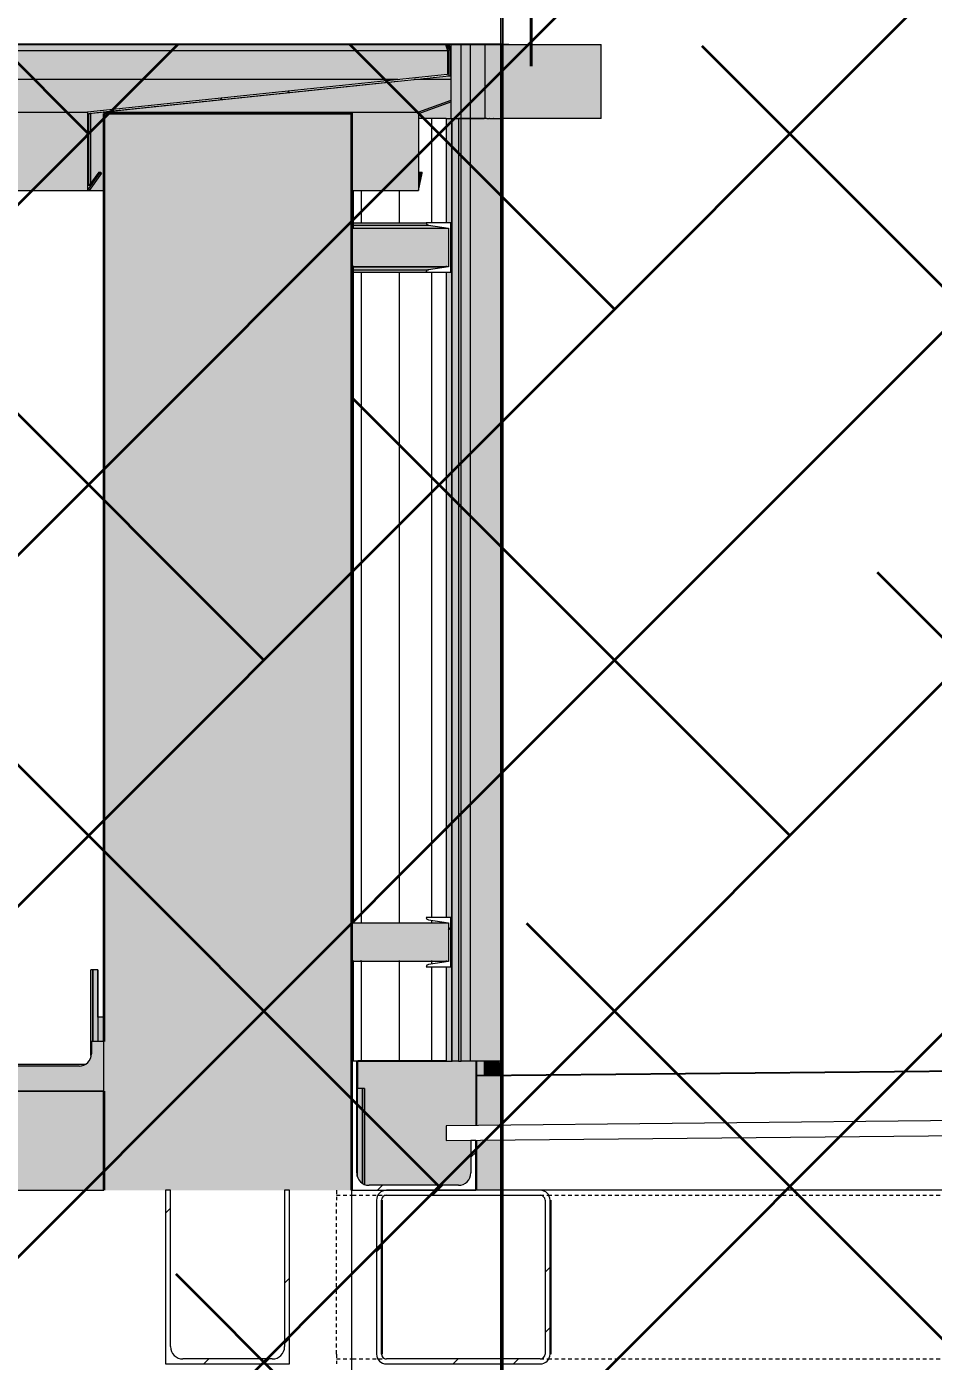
# Model space of a CAD drawing. Header units: millimetres. Extents: x 50357 to 985146, y 723188 to 1803594.
# Drawn here: x 866789 to 868617, y 748474 to 751164 of the extents above; entities that cross this region are included whole.
import ezdxf

# ---------------------------------------------------------------- set-up
doc = ezdxf.new("R2010")
doc.units = ezdxf.units.MM
doc.header["$LTSCALE"] = 3
doc.header["$MEASUREMENT"] = 0
doc.linetypes.add('Member Hidden', pattern=[4.5, 2.5, -2])
doc.layers.get('Defpoints').update_dxf_attribs({"color": 32})
doc.layers.add('-Dim', color=7, linetype='Continuous', lineweight=40)
doc.layers.add('Hatch (HOR not under LTC submission)', color=252, linetype='Continuous', lineweight=35)
doc.layers.add('00-TITLEBOX', color=7, linetype='Continuous')
for name, color, linetype, lineweight, true_color in [('A-FLOR', 7, 'Continuous', 5, 0x6e6e6e), ('A-GENM', 7, 'Continuous', 13, 0x6e6e6e), ('A-WALL', 7, 'Continuous', 13, 0x6e6e6e), ('I-WALL', 7, 'Continuous', 25, 0x6e6e6e), ('S-BEAM', 7, 'Continuous', 13, 0x6e6e6e), ('S-BEAM-HDLN', 7, 'Member Hidden', 13, 0x6e6e6e)]:
    doc.layers.add(name, color=color, linetype=linetype, lineweight=lineweight, true_color=true_color)
doc.styles.get("Standard").update_dxf_attribs({"font": 'arial.ttf'})
doc.dimstyles.get("Standard").update_dxf_attribs({"dimtxt": 0.5, "dimasz": 0.5, "dimexe": 0.18, "dimexo": 0.0625, "dimgap": 0.09, "dimtad": 0, "dimtih": 1, "dimtoh": 1, "dimdec": 3, "dimzin": 0, "dimdsep": 46, "dimtxsty": 'Standard', "dimcen": 0.09, "dimclrd": 256, "dimclre": 256, "dimclrt": 256, "dimadec": 0, "dimazin": 0, "dimtfac": 1, "dimtdec": 3, "dimtofl": 0, "dimtmove": 0, "dimatfit": 3, "dimfxl": 1, "dimtolj": 1, "dimtzin": 0, "dimlwd": -1, "dimlwe": -1, "dimarcsym": 0})
pattern_1 = [(45, (-609724, 13871), (-251.4472, 251.4472), []), (45, (-609724, 14252), (-251.4472, 251.4472), [])]

# ---------------------------------------------------------------- blocks, each defined once
blk = doc.blocks.new('*D340')
at = {"layer": '-Dim', "transparency": 16777216}
for p, q in [((867806.2, 751084.1), (867806.2, 753132.6)), ((873806.1, 751084.1), (873806.2, 753132.6)), ((868306.2, 752632.6), (869559.1, 752632.6)), ((873306.2, 752632.6), (872053.3, 752632.6))]:
    blk.add_line(p, q, dxfattribs=at)
for points in [[(868306.2, 752715.9), (868306.2, 752549.3), (867806.2, 752632.6)], [(873306.2, 752715.9), (873306.2, 752549.2), (873806.2, 752632.6)]]:
    blk.add_solid(points, dxfattribs=at)
at = {"layer": 'Defpoints', "color": 0, "transparency": 16777216}
for p in [(873806.2, 752632.6), (867806.2, 751084.1), (873806.1, 751084)]:
    blk.add_point(p, dxfattribs=at)
at = {"layer": '-Dim', "transparency": 16777216, "insert": (870806.2, 752632.6), "char_height": 500, "attachment_point": 5}
blk.add_mtext('\\A1;6000', dxfattribs=at)
blk = doc.blocks.new('Square Hollow Sections - SHS 350x350x10-4736287-SEC D_1')
at = {"layer": 'S-BEAM'}
h = blk.add_hatch(dxfattribs=at)
h.set_pattern_fill('FP_1', color=256, style=0, pattern_type=2)
h.set_pattern_definition(pattern_1)
h.paths.add_polyline_path([(-681373.6, 24280), (-681308.1, 24280), (-681293.9, 24285.9), (-681288.1, 24300), (-681288.1, 24610), (-681293.9, 24624.1), (-681308.1, 24630), (-681618.1, 24630), (-681632.2, 24624.1), (-681638.1, 24610), (-681638.1, 24300), (-681632.2, 24285.9), (-681618.1, 24280), (-681386.6, 24280)], flags=0)
h.paths.add_polyline_path([(-681386.6, 24290), (-681618.1, 24290), (-681625.1, 24292.9), (-681628.1, 24300), (-681628.1, 24610), (-681625.1, 24617.1), (-681618.1, 24620), (-681308.1, 24620), (-681301, 24617.1), (-681298.1, 24610), (-681298.1, 24300), (-681301, 24292.9), (-681308.1, 24290), (-681373.6, 24290)], flags=0)
for points in [[(-681626.6, 24300), (-681626.6, 24610), (-681628.1, 24610), (-681628.1, 24300)], [(-681288.1, 24300), (-681286.6, 24300), (-681286.6, 24610), (-681288.1, 24610), (-681288.1, 24385.8)]]:
    blk.add_hatch(color=256, dxfattribs=at).paths.add_polyline_path(points, flags=0)
for p, q in [((-681308.1, 24630), (-681618.1, 24630)), ((-681618.1, 24620), (-681308.1, 24620)), ((-681306.6, 24630), (-681308.1, 24630)), ((-681638.1, 24610), (-681638.1, 24300)), ((-681628.1, 24300), (-681628.1, 24610)), ((-681626.6, 24610), (-681626.6, 24300)), ((-681298.1, 24610), (-681298.1, 24300)), ((-681288.1, 24300), (-681288.1, 24610)), ((-681286.6, 24610), (-681286.6, 24300)), ((-681308.1, 24290), (-681618.1, 24290)), ((-681618.1, 24280), (-681308.1, 24280)), ((-681308.1, 24280), (-681306.6, 24280))]:
    blk.add_line(p, q, dxfattribs=at)
for centre, radius, start, end in [((-681618.1, 24610), 20, 90, 180), ((-681618.1, 24610), 10, 90, 180), ((-681308.1, 24610), 20, 0, 90), ((-681308.1, 24610), 10, 0, 90), ((-681618.1, 24300), 20, 180, 270), ((-681618.1, 24300), 10, 180, 270), ((-681308.1, 24300), 20, 270, 360), ((-681308.1, 24300), 10, 270, 360)]:
    blk.add_arc(centre, radius, start, end, dxfattribs=at)
blk = doc.blocks.new('Generic Models 4 - Generic Models 4-3928804-SEC D_1')
at = {"layer": 'A-GENM'}
for points in [[(-682438.2, 24830), (-682187.9, 24830), (-682187.9, 24930), (-682212.9, 24930), (-682212.9, 24905), (-682216.3, 24892.5), (-682225.4, 24883.4), (-682237.9, 24880), (-682388.2, 24880), (-682400.7, 24883.3), (-682409.8, 24892.5), (-682413.2, 24905), (-682413.2, 24930), (-682438.2, 24930), (-682438.2, 24856)], [(-682413.2, 24905), (-682409.8, 24905), (-682409.8, 24930), (-682413.2, 24930)]]:
    blk.add_hatch(color=256, dxfattribs=at).paths.add_polyline_path(points, flags=0)
for p, q in [((-682413.2, 24930), (-682438.2, 24930)), ((-682438.2, 24930), (-682438.2, 24830)), ((-682413.2, 24930), (-682409.8, 24930)), ((-682212.9, 24930), (-682212.9, 24905)), ((-682187.9, 24930), (-682212.9, 24930)), ((-682187.9, 24830), (-682187.9, 24930)), ((-682237.9, 24880), (-682388.2, 24880)), ((-682438.2, 24830), (-682187.9, 24830))]:
    blk.add_line(p, q, dxfattribs=at)
for centre, start, end in [((-682388.2, 24905), 180, 270.0225), ((-682237.9, 24905), 270.0225, 360)]:
    blk.add_arc(centre, 25, start, end, dxfattribs=at)
blk = doc.blocks.new('Aluminum Louvers FSS - Aluminum Louvers FSS-4001149-SEC D_1')
at = {"layer": 'A-GENM'}
h = blk.add_hatch(color=256, dxfattribs=at)
h.paths.add_polyline_path([(-681490.8, 24890), (-681486.8, 24890), (-681487.9, 25080), (-681497.4, 25080), (-681497.4, 24890)], flags=0)
h.paths.add_polyline_path([(-681497.4, 25090.6), (-681492.9, 25091.3), (-681492.9, 25092.9), (-681497.4, 25092.9), (-681497.4, 25091.1)], flags=0)
h.paths.add_polyline_path([(-681497.4, 25168.1), (-681492.9, 25168.7), (-681497.4, 25168.7)], flags=0)
h.paths.add_polyline_path([(-681497.4, 25180), (-681486.8, 25180.1), (-681487.9, 26480), (-681497.4, 26480), (-681497.4, 25193.9)], flags=0)
h.paths.add_polyline_path([(-681497.4, 26490.6), (-681492.9, 26491.5), (-681493.5, 26492.9), (-681497.4, 26492.9), (-681497.4, 26491.3)], flags=0)
h.paths.add_polyline_path([(-681497.4, 26568.1), (-681492.9, 26568.7), (-681497.4, 26568.7)], flags=0)
h.paths.add_polyline_path([(-681497.4, 26580), (-681486.8, 26580), (-681486.8, 26790), (-681497.4, 26790), (-681497.4, 26589.7)], flags=0)
for points in [[(-681436.4, 24760.6), (-681436.4, 24760.6), (-681436.4, 24860.6), (-681420.3, 24860.8), (-681421.4, 24890), (-681436.4, 24890), (-681436.4, 24767.8)], [(-681420.3, 24860.8), (-681392.4, 24861), (-681393.2, 24890), (-681420.3, 24889.1), (-681420.3, 24870.7)], [(-681392.4, 24861), (-681389, 24861.1), (-681390.1, 24890), (-681392.4, 24889.1), (-681392.4, 24863.3)], [(-681388.3, 24861.1), (-681385.7, 24861.1), (-681386.8, 24890), (-681388.3, 24889.1), (-681388.3, 24863.3)], [(-681389, 24861.1), (-681388.3, 24861.1), (-681389, 24863.3)], [(-681385.7, 24861.1), (-681385.7, 24861.1), (-681385.7, 24870.7)], [(-681385.7, 24861.1), (-681385.6, 24861.1), (-681385.7, 24870.7)], [(-681385.6, 24861.1), (-681385.6, 24861.1), (-681385.6, 24870.7)], [(-681385.6, 24861.1), (-681385.5, 24861.1), (-681385.6, 24870.7)], [(-681385.5, 24861.1), (-681385.5, 24861.1), (-681385.5, 24870.7)], [(-681385.5, 24861.1), (-681385.4, 24861.1), (-681385.5, 24870.7)], [(-681385.4, 24861.1), (-681385.4, 24861.1), (-681385.4, 24870.7)], [(-681385.4, 24861.1), (-681385.3, 24861.1), (-681385.4, 24870.7)], [(-681385.3, 24861.1), (-681385.3, 24861.1), (-681385.3, 24870.7)], [(-681385.3, 24861.1), (-681385.2, 24861.1), (-681385.3, 24870.7)], [(-681385.2, 24861.1), (-681385.2, 24861.1), (-681385.2, 24870.7)], [(-681385.2, 24861.1), (-681385.1, 24861.1), (-681385.2, 24870.7)], [(-681385.1, 24861.1), (-681385.1, 24861.1), (-681385.1, 24870.7)], [(-681385.1, 24861.1), (-681385, 24861.1), (-681385.1, 24870.7)], [(-681385, 24861.1), (-681385, 24861.1), (-681385, 24870.7)], [(-681385, 24861.1), (-681385, 24861.1), (-681385, 24870.7)], [(-681385, 24861.1), (-681384.9, 24861.1), (-681385, 24870.7)], [(-681384.9, 24861.1), (-681384.9, 24861.1), (-681384.9, 24870.7)], [(-681384.9, 24861.1), (-681384.8, 24861.1), (-681384.9, 24870.7)], [(-681384.8, 24861.1), (-681384.8, 24861.1), (-681384.8, 24870.7)], [(-681384.8, 24861.1), (-681384.7, 24861.1), (-681384.8, 24870.7)]]:
    blk.add_hatch(color=256, dxfattribs=at).paths.add_polyline_path(points, flags=0)
for p, q in [((-681497.4, 26790), (-681488, 26790)), ((-681497.4, 26790), (-681497.4, 26580)), ((-681497.4, 26569.4), (-681497.4, 26568)), ((-681497.4, 26492.9), (-681497.4, 26490.6)), ((-681497.4, 26480), (-681497.4, 25180)), ((-681497.4, 25169.4), (-681497.4, 25168)), ((-681497.4, 25092.9), (-681497.4, 25091.1)), ((-681497.4, 25080), (-681497.4, 24890)), ((-681497.4, 24890), (-681486.8, 24890)), ((-681420.3, 24860.8), (-681420.3, 24889.1)), ((-681392.4, 24861), (-681392.4, 24890)), ((-681389, 24890), (-681389, 24861.1)), ((-681385.7, 24861.1), (-681385.7, 24890))]:
    blk.add_line(p, q, dxfattribs=at)
blk = doc.blocks.new('Aluminum Louvers_Roof - Aluminum Louvers_Roof-4025254-SEC D_1')
at = {"layer": 'A-GENM'}
for points in [[(-681485.9, 24890), (-681472.4, 24890), (-681472.4, 26790), (-681485.9, 26790), (-681485.9, 24892.7)], [(-681471.2, 24890), (-681467.4, 24890), (-681468, 26790), (-681472.4, 26790), (-681472.4, 24890)], [(-681467.4, 24890), (-681448.4, 24890), (-681448.5, 26790), (-681467.4, 26790), (-681467.4, 24892.7)], [(-681438.7, 24890), (-681420.9, 24890), (-681420.9, 26790), (-681448.4, 26790), (-681448.4, 24890)], [(-681420.9, 24890), (-681388.3, 24890), (-681388.4, 26790), (-681420.9, 26790), (-681420.9, 24892.7)], [(-681388.3, 24890), (-681386.2, 24890), (-681386.6, 26790), (-681388.3, 26790), (-681388.3, 24892.7)], [(-681486.8, 24890), (-681486, 24890), (-681486.8, 24892.7)]]:
    blk.add_hatch(color=256, dxfattribs=at).paths.add_polyline_path(points, flags=0)
for p, q in [((-681487, 26790), (-681487, 24890)), ((-681486.1, 26790), (-681486.1, 24890)), ((-681467.4, 26790), (-681472.4, 26790)), ((-681472.4, 26790), (-681472.4, 24890)), ((-681467.6, 26790), (-681448.4, 26790)), ((-681467.4, 24890), (-681467.4, 26790)), ((-681448.4, 26790), (-681420.9, 26790)), ((-681448.4, 24890), (-681448.4, 26790)), ((-681415.9, 26790), (-681410.9, 26790)), ((-681409.3, 26790), (-681402.8, 26790)), ((-681402, 26790), (-681390, 26790)), ((-681389.7, 26790), (-681388.4, 26790)), ((-681388.3, 26790), (-681386.2, 26790)), ((-681386.2, 24890), (-681386.2, 26790)), ((-681486.8, 24890), (-681486.7, 24890)), ((-681472.4, 24890), (-681485.9, 24890)), ((-681472.4, 24890), (-681467.4, 24890)), ((-681448.4, 24890), (-681467.6, 24890)), ((-681420.9, 24890), (-681448.4, 24890)), ((-681388.4, 24890), (-681420.9, 24890)), ((-681386.2, 24890), (-681388.3, 24890))]:
    blk.add_line(p, q, dxfattribs=at)
blk = doc.blocks.new('C-Channels - C100x50-4109585-SEC D_1')
at = {"layer": 'S-BEAM'}
blk.add_hatch(color=256, dxfattribs=at).paths.add_polyline_path([(-681487.9, 26480), (-681487.1, 26480), (-681487.9, 26486.9)], flags=0)
for p, q in [((-681487.9, 26480), (-681487.9, 26580)), ((-681487.9, 26580), (-681487.1, 26580)), ((-681487.1, 26580), (-681487.1, 26480)), ((-681487.1, 26480), (-681487.9, 26480))]:
    blk.add_line(p, q, dxfattribs=at)
for centre, start_param, end_param in [((-681532.9, 26580), 1.570799, 2.094398), ((-681532.9, 26580), 2.617994, 3.129055), ((-681532.9, 26480), 1.047198, 1.570796), ((-681532.9, 26480), 0.012537, 0.523599)]:
    blk.add_ellipse(centre, major_axis=(0, 5), ratio=1, start_param=start_param, end_param=end_param, dxfattribs=at)
blk = doc.blocks.new('Aluminum Louvers_Cap Vert - Aluminum Louvers_Cap Vert-4041139-SEC D_1')
at = {"layer": 'A-GENM'}
h = blk.add_hatch(color=256, dxfattribs=at)
h.paths.add_polyline_path([(-681488.3, 26927.3), (-681488, 26927.8), (-681488.3, 26939), (-681491.8, 26938.1), (-681488.3, 26927.3)], flags=0)
h.paths.add_polyline_path([(-684089, 26927.3), (-681495, 26927.8), (-681498.8, 26939), (-684288.9, 26939), (-684288.9, 26927.3)], flags=0)
h = blk.add_hatch(color=256, dxfattribs=at)
h.paths.add_polyline_path([(-684288.9, 26868.4), (-681594.8, 26868.4), (-681494.8, 26878.9), (-681495.3, 26927.3), (-684288.9, 26927.3), (-684288.9, 26914.6)], flags=0)
h.paths.add_polyline_path([(-681491.8, 26868.4), (-681488, 26868.4), (-681488.3, 26876.2), (-681562.6, 26868.4), (-681494.8, 26868.4)], flags=0)
for points in [[(-681496, 26940), (-681488, 26939.1), (-681494.8, 26940)], [(-681553.3, 26645), (-681552.5, 26654.2), (-681552.5, 26799.8), (-681488, 26824.3), (-681488, 26826.2), (-681553.3, 26802.5), (-681553.3, 26677.9)], [(-681552.5, 26654.2), (-681546.7, 26681.6), (-681552.5, 26681.3), (-681552.5, 26677.9)]]:
    blk.add_hatch(color=256, dxfattribs=at).paths.add_polyline_path(points, flags=0)
h = blk.add_hatch(color=256, dxfattribs=at)
h.paths.add_polyline_path([(-682518.9, 26802.5), (-682218.1, 26802.9), (-681594.8, 26868.4), (-684288.9, 26868.4), (-684288.9, 26802.5), (-682623, 26802.5)], flags=0)
h.paths.add_polyline_path([(-681553.3, 26802.5), (-681488, 26826.2), (-681488.3, 26868.4), (-681562.6, 26868.4), (-682189.1, 26802.5), (-681581.9, 26802.5)], flags=0)
h = blk.add_hatch(color=256, dxfattribs=at)
h.paths.add_polyline_path([(-682188, 26645), (-682187.2, 26800), (-681685, 26800), (-681685, 26645), (-681553.3, 26645), (-681553.3, 26802.5), (-682189.1, 26802.5), (-682214.8, 26799.8), (-682214.8, 26658.8), (-682198.2, 26681.6), (-682194.9, 26681.6), (-682192.5, 26679.8), (-682217.8, 26645), (-682192.5, 26645)], flags=0)
h.paths.add_polyline_path([(-684184.8, 26645), (-682221.1, 26645), (-682221.1, 26802.5), (-684288.9, 26802.5), (-684288.9, 26645)], flags=0)
for p, q in [((-684288.9, 26940), (-681388.3, 26940)), ((-684288.9, 26939), (-681498.8, 26939)), ((-684288.9, 26927.3), (-681494.8, 26927.3)), ((-681492.1, 26939), (-681488, 26939)), ((-681388.3, 26940), (-681372, 26940)), ((-681372, 26940), (-681372.9, 26939)), ((-681594.8, 26868.4), (-684288.9, 26868.4)), ((-681488, 26868.4), (-681562.6, 26868.4)), ((-681488, 26826.2), (-681553.3, 26802.5)), ((-681552.5, 26799.8), (-681488, 26823.2)), ((-684288.9, 26802.5), (-682221.1, 26802.5)), ((-682189.1, 26802.5), (-681553.3, 26802.5)), ((-681553.3, 26802.5), (-681553.3, 26645)), ((-681552.5, 26654.2), (-681552.5, 26799.8)), ((-681552.6, 26681.6), (-681546.7, 26681.6)), ((-681546.7, 26681.6), (-681552.5, 26654.2)), ((-681546, 26679.8), (-681546.7, 26681.6)), ((-681553.3, 26645), (-681546, 26679.8)), ((-684288.9, 26645), (-682221.1, 26645)), ((-682217.8, 26645), (-682188, 26645)), ((-681686, 26645), (-681553.3, 26645))]:
    blk.add_line(p, q, dxfattribs=at)
blk = doc.blocks.new('Aluminum Louvers_Cap Hori - Aluminum Louvers_Cap Hori-4045146-SEC D_1')
at = {"layer": 'A-GENM'}
h = blk.add_hatch(dxfattribs=at)
h.set_pattern_fill('FP_1', color=256, style=0, pattern_type=2)
h.set_pattern_definition(pattern_1)
h.paths.add_polyline_path([(-682221.1, 26645), (-682195.8, 26679.8), (-682198.2, 26681.6), (-682218.1, 26654.2), (-682218.1, 26799.8), (-681491.8, 26876.2), (-681491.8, 26927.8), (-681496, 26940), (-681498.8, 26939), (-681494.8, 26927.3), (-681494.8, 26878.9), (-682221.1, 26802.5), (-682221.1, 26736.6)], flags=0)
for points in [[(-681488.3, 26927.8), (-681492.1, 26939), (-681496, 26940), (-681491.8, 26927.8), (-681488.3, 26927.8)], [(-681488.3, 26876.2), (-681488.3, 26927.8), (-681491.8, 26927.3), (-681491.8, 26876.2)], [(-682218.1, 26799.8), (-682206.6, 26800.7), (-682214.8, 26800.2)], [(-682218.1, 26654.2), (-682214.8, 26658.8), (-682214.8, 26799.8), (-682218.1, 26799.5), (-682218.1, 26679.8)], [(-682192.5, 26679.8), (-682194.9, 26681.6), (-682198.2, 26681.6), (-682195.8, 26679.8)], [(-682217.8, 26645), (-682192.5, 26679.8), (-682195.8, 26679.8), (-682221.1, 26645)]]:
    blk.add_hatch(color=256, dxfattribs=at).paths.add_polyline_path(points, flags=0)
for p, q in [((-681496, 26940), (-681498.8, 26939)), ((-681498.8, 26939), (-681494.8, 26927.3)), ((-681491.8, 26927.8), (-681496, 26940)), ((-681496, 26940), (-681492.5, 26940)), ((-681494.8, 26927.3), (-681494.8, 26878.9)), ((-681493.9, 26939.5), (-681492.5, 26940)), ((-681492.5, 26940), (-681492.1, 26939)), ((-681492.1, 26939), (-681488.3, 26927.8)), ((-681491.8, 26876.2), (-681491.8, 26927.8)), ((-681488.3, 26927.8), (-681491.8, 26927.8)), ((-681488.3, 26876.2), (-681488.3, 26927.3)), ((-681494.8, 26878.9), (-682221.1, 26802.5)), ((-682218.1, 26799.8), (-681491.8, 26876.2)), ((-681488.3, 26876.2), (-681496.2, 26875.4)), ((-681491.8, 26876.2), (-681488.3, 26876.2)), ((-681589.6, 26865.5), (-682189.1, 26802.5)), ((-682221.1, 26802.5), (-682221.1, 26645)), ((-682218.1, 26654.2), (-682218.1, 26799.8)), ((-682218.1, 26799.8), (-682214.8, 26799.8)), ((-682189.1, 26802.5), (-682214.8, 26799.8)), ((-682214.8, 26799.8), (-682214.8, 26658.8)), ((-682198.2, 26681.6), (-682218.1, 26654.2)), ((-682195.8, 26679.8), (-682198.2, 26681.6)), ((-682198.2, 26681.6), (-682194.9, 26681.6)), ((-682194.9, 26681.6), (-682192.5, 26679.8)), ((-682221.1, 26645), (-682195.8, 26679.8)), ((-682192.5, 26679.8), (-682217.8, 26645)), ((-682195.8, 26679.8), (-682192.5, 26679.8)), ((-682221.1, 26645), (-682217.8, 26645))]:
    blk.add_line(p, q, dxfattribs=at)
blk = doc.blocks.new('C-Channels - C100x50-4109589-SEC D_1')
at = {"layer": 'S-BEAM'}
h = blk.add_hatch(dxfattribs=at)
h.set_pattern_fill('FP_1', color=256, style=0, pattern_type=2)
h.set_pattern_definition(pattern_1)
h.paths.add_polyline_path([(-681537.9, 26480), (-681487.9, 26480), (-681487.9, 26580), (-681537.9, 26580), (-681536.5, 26576.5), (-681529.8, 26574.5), (-681492.9, 26568.7), (-681492.9, 26491.3), (-681536.5, 26483.5)], flags=0)
for p, q in [((-681487.9, 26580), (-681537.9, 26580)), ((-681532.9, 26575), (-681492.9, 26568.7)), ((-681487.9, 26480), (-681487.9, 26580)), ((-681492.9, 26568.7), (-681492.9, 26491.3)), ((-681537.9, 26480), (-681487.9, 26480)), ((-681492.9, 26491.3), (-681532.9, 26485))]:
    blk.add_line(p, q, dxfattribs=at)
for centre, start, end in [((-681532.9, 26580), 180, 270), ((-681532.9, 26480), 90, 180)]:
    blk.add_arc(centre, 5, start, end, dxfattribs=at)
blk = doc.blocks.new('C-Channels - C100x50-4110586-SEC D_1')
at = {"layer": 'S-BEAM'}
h = blk.add_hatch(dxfattribs=at)
h.set_pattern_fill('FP_1', color=256, style=0, pattern_type=2)
h.set_pattern_definition(pattern_1)
h.paths.add_polyline_path([(-681537.9, 25080), (-681487.9, 25080), (-681487.9, 25180), (-681537.9, 25180), (-681536.5, 25176.5), (-681529.8, 25174.5), (-681492.9, 25168.7), (-681492.9, 25091.3), (-681536.5, 25083.5)], flags=0)
for p, q in [((-681487.9, 25180), (-681537.9, 25180)), ((-681532.9, 25175), (-681492.9, 25168.7)), ((-681487.9, 25080), (-681487.9, 25180)), ((-681492.9, 25168.7), (-681492.9, 25091.3)), ((-681537.9, 25080), (-681487.9, 25080)), ((-681492.9, 25091.3), (-681532.9, 25085)), ((-681486.6, 25080), (-681487.9, 25080))]:
    blk.add_line(p, q, dxfattribs=at)
for centre, start, end in [((-681532.9, 25180), 180, 270), ((-681532.9, 25080), 90, 180)]:
    blk.add_arc(centre, 5, start, end, dxfattribs=at)
blk = doc.blocks.new('Aluminum Louvers_RF Door - Aluminum Louvers_RF Door-4112728-SEC D_1')
at = {"layer": 'A-GENM'}
for p, q in [((-681486.2, 26790), (-681486.2, 24890)), ((-681486.2, 26790), (-681486.2, 24890)), ((-681486.1, 26790), (-681486.1, 24890)), ((-681486.1, 26790), (-681486.1, 24890)), ((-681486, 26790), (-681486, 24890)), ((-681386.2, 24890), (-681386.2, 26790)), ((-681386.1, 26790), (-681386, 26790)), ((-681386, 24890), (-681386, 26790)), ((-681385.4, 24890), (-681385.4, 26790)), ((-681385.3, 24890), (-681385.3, 26790)), ((-681385.3, 26790), (-681385.2, 26790)), ((-681486, 24890), (-681485.9, 24890)), ((-681485.9, 24890), (-681485.9, 24890)), ((-681485.9, 24890), (-681485.8, 24890)), ((-681386.1, 24890), (-681386.2, 24890)), ((-681386, 24890), (-681386.1, 24890)), ((-681385.3, 24890), (-681385.4, 24890)), ((-681385.2, 24890), (-681385.3, 24890))]:
    blk.add_line(p, q, dxfattribs=at)
blk = doc.blocks.new('Circular Hollow Sections - CHS Ø 76_1x5 THK-4115221-SEC D_1')
at = {"layer": 'S-BEAM'}
for points in [[(-681492.9, 15775), (-681492.9, 15813), (-681687.8, 15813), (-681687.8, 15775), (-681503.8, 15775)], [(-681529.8, 15737.9), (-681492.9, 15737.9), (-681492.9, 15775), (-681687.8, 15775), (-681687.8, 15737.9), (-681581.9, 15737.9)]]:
    blk.add_hatch(color=256, dxfattribs=at).paths.add_polyline_path(points, flags=0)
for p, q in [((-681492.9, 15813), (-681687.8, 15813)), ((-681687.8, 15737), (-681492.9, 15737))]:
    blk.add_line(p, q, dxfattribs=at)
for major_axis, start_param, end_param in [((0, 38), 0, 1.570796), ((0, 38.1), 1.570796, 3.365992)]:
    blk.add_ellipse((-681687.8, 15775), major_axis=major_axis, ratio=0.000499, start_param=start_param, end_param=end_param, dxfattribs=at)
blk = doc.blocks.new('Circular Hollow Sections - CHS Ø 76_1x5 THK-V39-SEC D_1')
at = {"layer": 'S-BEAM'}
blk.add_line((-681687.5, 15737), (-681492.9, 15737), dxfattribs=at)
blk.add_ellipse((-681687.5, 15775), major_axis=(0, 38.1), ratio=0.000499, start_param=2.917193, end_param=3.365992, dxfattribs=at)
blk = doc.blocks.new('Circular Hollow Sections - CHS Ø 76_1x5 THK-V40-SEC D_1')
at = {"layer": 'S-BEAM'}
blk.add_line((-681687.2, 15737), (-681492.9, 15737), dxfattribs=at)
blk.add_ellipse((-681687.2, 15775), major_axis=(0, 38.1), ratio=0.000499, start_param=2.917193, end_param=3.365992, dxfattribs=at)
blk = doc.blocks.new('Circular Hollow Sections - CHS Ø 76_1x5 THK-4114873-SEC D_1')
at = {"layer": 'S-BEAM'}
blk.add_line((-681686.9, 26491.9), (-681492.9, 26491.9), dxfattribs=at)
blk.add_ellipse((-681686.9, 26530), major_axis=(0, 38), ratio=0.000499, start_param=2.917193, end_param=3.365992, dxfattribs=at)
blk = doc.blocks.new('Circular Hollow Sections - CHS Ø 76_1x5 THK-V51-SEC D_1')
at = {"layer": 'S-BEAM'}
blk.add_line((-681686.6, 26491.9), (-681497.4, 26491.9), dxfattribs=at)
blk.add_ellipse((-681686.6, 26530), major_axis=(0, 38), ratio=0.000499, start_param=2.917193, end_param=3.365992, dxfattribs=at)
blk = doc.blocks.new('Circular Hollow Sections - CHS Ø 76_1x5 THK-V52-SEC D_1')
at = {"layer": 'S-BEAM'}
blk.add_line((-681686.3, 26491.9), (-681497.4, 26491.9), dxfattribs=at)
blk.add_ellipse((-681686.3, 26530), major_axis=(0, 38), ratio=0.000499, start_param=2.917193, end_param=3.365992, dxfattribs=at)
blk = doc.blocks.new('Circular Hollow Sections - CHS Ø 76_1x5 THK-V53-SEC D_1')
at = {"layer": 'S-BEAM'}
blk.add_line((-681686, 26491.9), (-681497.4, 26491.9), dxfattribs=at)
blk.add_ellipse((-681686, 26530), major_axis=(0, 38), ratio=0.000499, start_param=2.917193, end_param=3.365992, dxfattribs=at)
blk = doc.blocks.new('Circular Hollow Sections - CHS Ø 76_1x5 THK-V54-SEC D_1')
at = {"layer": 'S-BEAM'}
blk.add_line((-681685.7, 26491.9), (-681497.4, 26491.9), dxfattribs=at)
blk.add_ellipse((-681685.7, 26530), major_axis=(0, 38), ratio=0.000499, start_param=2.917193, end_param=3.365992, dxfattribs=at)
blk = doc.blocks.new('Circular Hollow Sections - CHS Ø 76_1x5 THK-V55-SEC D_1')
at = {"layer": 'S-BEAM'}
blk.add_line((-681685.4, 26491.9), (-681497.4, 26491.9), dxfattribs=at)
blk.add_ellipse((-681685.4, 26530), major_axis=(0, 38), ratio=0.000499, start_param=2.917193, end_param=3.365992, dxfattribs=at)
blk = doc.blocks.new('Circular Hollow Sections - CHS Ø 76_1x5 THK-V56-SEC D_1')
at = {"layer": 'S-BEAM'}
blk.add_line((-681685.1, 26491.9), (-681497.4, 26491.9), dxfattribs=at)
blk.add_ellipse((-681685.1, 26530), major_axis=(0, 38), ratio=0.000499, start_param=2.917193, end_param=3.365992, dxfattribs=at)
blk = doc.blocks.new('Circular Hollow Sections - CHS Ø 76_1x5 THK-V57-SEC D_1')
at = {"layer": 'S-BEAM'}
blk.add_line((-681684.8, 26491.9), (-681497.4, 26491.9), dxfattribs=at)
blk.add_ellipse((-681684.8, 26530), major_axis=(0, 38), ratio=0.000499, start_param=2.917193, end_param=3.365992, dxfattribs=at)
blk = doc.blocks.new('Circular Hollow Sections - CHS Ø 76_1x5 THK-4163428-SEC D_1')
at = {"layer": 'S-BEAM'}
for points in [[(-681529.8, 19600), (-681492.9, 19600), (-681492.9, 19638.1), (-681687.8, 19638.1), (-681687.8, 19600), (-681555.8, 19600)], [(-681492.9, 19562.9), (-681492.9, 19600), (-681687.8, 19600), (-681687.8, 19562.9), (-681503.8, 19562.9)]]:
    blk.add_hatch(color=256, dxfattribs=at).paths.add_polyline_path(points, flags=0)
for p, q in [((-681492.9, 19638.1), (-681687.8, 19638.1)), ((-681687.8, 19562), (-681492.9, 19562))]:
    blk.add_line(p, q, dxfattribs=at)
for major_axis, start_param, end_param in [((0, 38.1), 0, 1.570796), ((0, 38), 1.570796, 3.365992)]:
    blk.add_ellipse((-681687.8, 19600), major_axis=major_axis, ratio=0.000499, start_param=start_param, end_param=end_param, dxfattribs=at)
blk = doc.blocks.new('Circular Hollow Sections - CHS Ø 76_1x5 THK-V44-SEC D_1')
at = {"layer": 'S-BEAM'}
blk.add_line((-681687.5, 19562), (-681492.9, 19562), dxfattribs=at)
blk.add_ellipse((-681687.5, 19600), major_axis=(0, 38), ratio=0.000499, start_param=2.917193, end_param=3.365992, dxfattribs=at)
blk = doc.blocks.new('Circular Hollow Sections - CHS Ø 76_1x5 THK-V45-SEC D_1')
at = {"layer": 'S-BEAM'}
blk.add_line((-681687.2, 19562), (-681492.9, 19562), dxfattribs=at)
blk.add_ellipse((-681687.2, 19600), major_axis=(0, 38), ratio=0.000499, start_param=2.917193, end_param=3.365992, dxfattribs=at)
blk = doc.blocks.new('Circular Hollow Sections - CHS Ø 76_1x5 THK-4463092-SEC D_1')
at = {"layer": 'S-BEAM'}
blk.add_line((-681669.4, 25092), (-681492.9, 25092), dxfattribs=at)
blk.add_ellipse((-681669.4, 25130), major_axis=(0, 38), ratio=0.000499, start_param=2.917193, end_param=3.365992, dxfattribs=at)
blk = doc.blocks.new('Circular Hollow Sections - CHS Ø 76_1x5 THK-V58-SEC D_1')
at = {"layer": 'S-BEAM'}
blk.add_line((-681686.6, 25092), (-681497.4, 25092), dxfattribs=at)
blk.add_ellipse((-681686.6, 25130), major_axis=(0, 38), ratio=0.000499, start_param=2.917193, end_param=3.365992, dxfattribs=at)
blk = doc.blocks.new('Circular Hollow Sections - CHS Ø 76_1x5 THK-V59-SEC D_1')
at = {"layer": 'S-BEAM'}
blk.add_line((-681686.3, 25092), (-681497.4, 25092), dxfattribs=at)
blk.add_ellipse((-681686.3, 25130), major_axis=(0, 38), ratio=0.000499, start_param=2.917193, end_param=3.365992, dxfattribs=at)
blk = doc.blocks.new('Circular Hollow Sections - CHS Ø 76_1x5 THK-V60-SEC D_1')
at = {"layer": 'S-BEAM'}
blk.add_line((-681686, 25092), (-681497.4, 25092), dxfattribs=at)
blk.add_ellipse((-681686, 25130), major_axis=(0, 38.1), ratio=0.000499, start_param=2.917193, end_param=3.365992, dxfattribs=at)
blk = doc.blocks.new('Aluminum Louvers_Top Solid - Aluminum Louvers_Top Solid-4215896-SEC D_1')
at = {"layer": 'A-GENM'}
for points in [[(-681488, 26790), (-681467.4, 26790), (-681467.4, 26939), (-681488, 26939), (-681488, 26795.4)], [(-681467.4, 26790), (-681448.4, 26790), (-681448.4, 26939), (-681467.4, 26939), (-681467.4, 26791.7)], [(-681448.4, 26790), (-681418.8, 26790), (-681418.8, 26939), (-681448.4, 26939), (-681448.4, 26791.7)], [(-681418.8, 26790), (-681388.3, 26790), (-681388.3, 26939), (-681418.8, 26939), (-681418.8, 26791.7)], [(-681388.3, 26790), (-681386.4, 26790), (-681387.2, 26939), (-681388.3, 26938.7), (-681388.3, 26791.7)], [(-681384.7, 26790), (-681326.2, 26790), (-681326.2, 26939), (-681384.7, 26939), (-681384.7, 26795.4)], [(-681326.2, 26790), (-681219.7, 26790), (-681219.7, 26939), (-681326.2, 26939), (-681326.2, 26854.2)], [(-681210.6, 26790), (-681184.7, 26790), (-681184.7, 26939), (-681219.7, 26939), (-681219.7, 26790)], [(-681549.3, 26790), (-681488, 26790), (-681488, 26823.2), (-681552.5, 26799.8), (-681552.5, 26790)], [(-681386.2, 26790), (-681386.2, 26790), (-681386.4, 26790)]]:
    blk.add_hatch(color=256, dxfattribs=at).paths.add_polyline_path(points, flags=0)
for p, q in [((-681467.4, 26939), (-681488, 26939)), ((-681488, 26939), (-681488, 26790)), ((-681467.6, 26939), (-681448.4, 26939)), ((-681467.4, 26790), (-681467.4, 26939)), ((-681448.4, 26939), (-681418.8, 26939)), ((-681448.4, 26790), (-681448.4, 26939)), ((-681418.8, 26939), (-681388.1, 26939)), ((-681418.8, 26790), (-681418.8, 26939)), ((-681387.2, 26939), (-681386.4, 26939)), ((-681386.4, 26790), (-681386.4, 26939)), ((-681386.2, 26790), (-681386.2, 26939)), ((-681386.1, 26939), (-681386, 26939)), ((-681386, 26790), (-681386, 26939)), ((-681385.4, 26790), (-681385.4, 26939)), ((-681385.3, 26790), (-681385.3, 26939)), ((-681385.3, 26939), (-681385.2, 26939)), ((-681384.7, 26939), (-681326.2, 26939)), ((-681326.2, 26939), (-681219.7, 26939)), ((-681219.7, 26939), (-681185.9, 26939)), ((-681185.9, 26939), (-681184.7, 26939)), ((-681184.7, 26790), (-681184.7, 26939)), ((-681497.4, 26790), (-681552.5, 26790)), ((-681488, 26790), (-681467.4, 26790)), ((-681448.4, 26790), (-681467.6, 26790)), ((-681418.8, 26790), (-681448.4, 26790)), ((-681415.9, 26790), (-681418.8, 26790)), ((-681409.4, 26790), (-681410.1, 26790)), ((-681402.1, 26790), (-681402.9, 26790)), ((-681386, 26790), (-681386.1, 26790)), ((-681385.2, 26790), (-681385.3, 26790)), ((-681326.2, 26790), (-681384.7, 26790)), ((-681219.7, 26790), (-681326.2, 26790)), ((-681184.7, 26790), (-681219.7, 26790))]:
    blk.add_line(p, q, dxfattribs=at)
blk = doc.blocks.new('Floor Side Drain - ROOF DRAIN-4510766-SEC D_1')
at = {"layer": 'A-GENM'}
for points in [[(-682213.8, 24901.9), (-682212.9, 24905), (-682212.9, 24930), (-682209.8, 24930), (-682209.8, 25074), (-682213.8, 25074), (-682213.8, 24904.2)], [(-682199.8, 24930), (-682199.8, 25074), (-682209.8, 25074), (-682209.8, 24930), (-682206.6, 24930)], [(-682188, 24930), (-682188, 24979), (-682199.7, 24979), (-682199.7, 24930), (-682196.3, 24930)], [(-682310.7, 24880), (-682237.9, 24880), (-682225.4, 24884), (-682400.7, 24883.3), (-682388.2, 24880)]]:
    blk.add_hatch(color=256, dxfattribs=at).paths.add_polyline_path(points, flags=0)
for p, q in [((-682213.8, 24901.9), (-682213.8, 25074)), ((-682209.8, 25074), (-682213.8, 25074)), ((-682209.8, 24930), (-682209.8, 25074)), ((-682199.8, 25074), (-682209.8, 25074)), ((-682209.8, 25074), (-682209.8, 24930)), ((-682199.7, 25074), (-682199.8, 25074)), ((-682199.8, 25074), (-682199.8, 24930)), ((-682199.7, 24979), (-682199.7, 25074)), ((-682188, 24979), (-682199.7, 24979)), ((-682401.3, 24884), (-682224.8, 24884))]:
    blk.add_line(p, q, dxfattribs=at)
for start_param, end_param in [(0, 0.243504), (0, 1.047198), (0.365108, 0.518057), (0.606251, 0.759429), (0.866078, 1.012709), (1.122703, 1.216739)]:
    blk.add_ellipse((-682199.7, 24904), major_axis=(0, 75), ratio=0.000503, start_param=start_param, end_param=end_param, dxfattribs=at)
blk = doc.blocks.new('PFC-Parallel Flange Channels - CHANNEL 350x250x10-4476321-SEC D_1')
at = {"layer": 'S-BEAM'}
h = blk.add_hatch(dxfattribs=at)
h.set_pattern_fill('FP_1', color=256, style=0, pattern_type=2)
h.set_pattern_definition(pattern_1)
h.paths.add_polyline_path([(-681894.2, 24280), (-681813.4, 24280), (-681813.4, 24630), (-681823.4, 24630), (-681823.4, 24315), (-681826.7, 24302.5), (-681835.9, 24293.3), (-681848.4, 24290), (-682028.4, 24290), (-682040.9, 24293.3), (-682050, 24302.5), (-682053.4, 24315), (-682053.4, 24630), (-682063.4, 24630), (-682063.4, 24280), (-681998.3, 24280)], flags=0)
for p, q in [((-682053.4, 24630), (-682063.4, 24630)), ((-682063.4, 24630), (-682063.4, 24280)), ((-682053.4, 24315), (-682053.4, 24630)), ((-681813.4, 24630), (-681823.4, 24630)), ((-681823.4, 24630), (-681823.4, 24315)), ((-681813.4, 24280), (-681813.4, 24630)), ((-681848.4, 24290), (-682028.4, 24290)), ((-682063.4, 24280), (-681813.4, 24280))]:
    blk.add_line(p, q, dxfattribs=at)
for centre, start, end in [((-682028.4, 24315), 180, 270), ((-681848.4, 24315), 270, 360)]:
    blk.add_arc(centre, 25, start, end, dxfattribs=at)
blk = doc.blocks.new('GUTTER - GUTTER-4491531-SEC D_1')
at = {"layer": 'S-BEAM'}
h = blk.add_hatch(dxfattribs=at)
h.set_pattern_fill('FP_1', color=256, style=0, pattern_type=2)
h.set_pattern_definition(pattern_1)
h.paths.add_polyline_path([(-681477.7, 24630), (-681437.9, 24630), (-681437.9, 24730), (-681447.9, 24730), (-681447.9, 24665), (-681451.7, 24652), (-681461.8, 24643), (-681472.9, 24640), (-681652.9, 24640), (-681665.4, 24643.3), (-681674.5, 24652.5), (-681677.9, 24665), (-681677.9, 24890), (-681687.9, 24890), (-681687.9, 24630), (-681503.8, 24630)], flags=0)
for points in [[(-681676.7, 24795), (-681676.6, 24795), (-681676.7, 24797.7)], [(-681437.9, 24630), (-681436.2, 24630), (-681436.2, 24730), (-681437.9, 24730), (-681437.9, 24650.3)]]:
    blk.add_hatch(color=256, dxfattribs=at).paths.add_polyline_path(points, flags=0)
for p, q in [((-681677.9, 24890), (-681687.9, 24890)), ((-681687.9, 24890), (-681687.9, 24630)), ((-681677.9, 24665), (-681677.9, 24890)), ((-681677.9, 24890), (-681676.2, 24890)), ((-681676.2, 24890), (-681676.2, 24835)), ((-681437.9, 24730), (-681447.9, 24730)), ((-681447.9, 24730), (-681447.9, 24665)), ((-681437.9, 24630), (-681437.9, 24730)), ((-681437.9, 24730), (-681436.2, 24730)), ((-681436.2, 24730), (-681436.2, 24630)), ((-681472.9, 24640), (-681652.9, 24640)), ((-681687.9, 24630), (-681437.9, 24630))]:
    blk.add_line(p, q, dxfattribs=at)
for centre, start, end in [((-681652.9, 24665), 180, 270), ((-681472.9, 24665), 270, 360)]:
    blk.add_arc(centre, 25, start, end, dxfattribs=at)
blk = doc.blocks.new('Floor Side Drain_short-neck - Standard-4532779-SEC D_1')
at = {"layer": 'A-GENM'}
for points in [[(-681676.3, 24835), (-681676.7, 24835), (-681676.6, 24802.8)], [(-681666.3, 24644.3), (-681666.3, 24835), (-681676.3, 24835), (-681676.3, 24659.2), (-681674.5, 24652.5)], [(-681662.3, 24642.5), (-681662.3, 24835), (-681666.3, 24835), (-681665.4, 24643.3)], [(-681676.5, 24660), (-681676.8, 24665), (-681677.9, 24665), (-681676.8, 24660.8)]]:
    blk.add_hatch(color=256, dxfattribs=at).paths.add_polyline_path(points, flags=0)
for p, q in [((-681676.3, 24835), (-681677.1, 24835)), ((-681676.3, 24659.2), (-681676.3, 24835)), ((-681666.3, 24835), (-681676.3, 24835)), ((-681666.3, 24835), (-681666.3, 24644.3)), ((-681666.3, 24644.3), (-681666.3, 24835)), ((-681662.3, 24835), (-681666.3, 24835)), ((-681662.3, 24835), (-681662.3, 24642.5))]:
    blk.add_line(p, q, dxfattribs=at)
for start_param, end_param in [(4.712389, 6.283185), (4.712389, 6.283185), (3.774355, 4.712389), (3.774355, 4.712389)]:
    blk.add_ellipse((-681676.7, 24720), major_axis=(0, 75), ratio=0.004117, start_param=start_param, end_param=end_param, dxfattribs=at)
blk = doc.blocks.new('Square Hollow Sections - SHS 350x350x10-4859705-SEC D_1')
at = {"layer": 'S-BEAM', "linetype": 'Member Hidden'}
for p, q in [((-681686.6, 24620), (-681633.9, 24620)), ((-681292.2, 24620), (-678423.9, 24620)), ((-681686.6, 24290), (-681633.9, 24290)), ((-681292.2, 24290), (-678423.9, 24290))]:
    blk.add_line(p, q, dxfattribs=at)
at = {"layer": 'S-BEAM'}
blk.add_line((-678408.1, 24630), (-681306.6, 24630), dxfattribs=at)
at = {"layer": 'S-BEAM-HDLN'}
for p, q in [((-681718.7, 24620), (-681686.6, 24620)), ((-681633.9, 24620), (-681618.1, 24620)), ((-681308, 24620), (-681292.3, 24620)), ((-681718.7, 24300), (-681718.7, 24610)), ((-681718.7, 24290), (-681686.6, 24290)), ((-681633.9, 24290), (-681618.1, 24290)), ((-681308, 24290), (-681292.3, 24290))]:
    blk.add_line(p, q, dxfattribs=at)
for centre, start_param, end_param in [((-681718.7, 24610), 0, 1.570796), ((-681718.7, 24300), 1.570796, 3.141593)]:
    blk.add_ellipse(centre, major_axis=(0, 20), ratio=0.000538, start_param=start_param, end_param=end_param, dxfattribs=at)

msp = doc.modelspace()

# ---------------------------------------------------------------- hatches: boundary and pattern name
at = {"layer": 'A-FLOR'}
msp.add_hatch(color=256, dxfattribs=at).paths.add_polyline_path([(866694.4327, 748818.9831), (866944.4392, 748818.9831), (866944.4392, 749018.9831), (866694.4327, 749018.9831), (866694.4327, 748927.4417)], flags=0)
at = {"layer": 'A-FLOR', "lineweight": 5}
msp.add_hatch(color=256, dxfattribs=at).paths.add_polyline_path([(867444.4393, 748318.9831), (867445.8085, 748318.9831), (867445.2385, 748818.9831), (867444.4393, 748818.8636), (867444.4393, 748339.7437)], flags=0)
at = {"layer": 'A-WALL'}
msp.add_hatch(color=256, dxfattribs=at).paths.add_polyline_path([(866944.4392, 748818.9831), (867444.4393, 748818.9831), (867444.4393, 750988.9831), (866944.4392, 750988.9831), (866944.4392, 748927.4417)], flags=0)
at = {"layer": 'A-WALL', "lineweight": 5}
h = msp.add_hatch(color=256, dxfattribs=at)
h.paths.add_polyline_path([(867446.1586, 749078.9831), (867447.6634, 749078.9831), (867447.6634, 749281.8871), (867445.2385, 749281.8871), (867446.0308, 749078.9831)], flags=0)
h.paths.add_polyline_path([(867446.4115, 749357.0331), (867447.6634, 749357.0331), (867446.7033, 750681.8869), (867445.2385, 750681.8871), (867446.2684, 749357.0331)], flags=0)
h.paths.add_polyline_path([(867445.5066, 750757.0331), (867447.6634, 750757.0331), (867447.437, 750988.9831), (867445.2385, 750988.83), (867445.2994, 750757.0331)], flags=0)
for points in [[(867444.4393, 748818.9831), (867444.4865, 748818.9831), (867444.4393, 748828.9831)], [(867444.4865, 748818.9831), (867444.5102, 748819.4201), (867444.4865, 748819.4343)]]:
    msp.add_hatch(color=256, dxfattribs=at).paths.add_polyline_path(points, flags=0)
at = {"layer": 'Hatch (HOR not under LTC submission)'}
h = msp.add_hatch(dxfattribs=at)
h.set_pattern_fill('ANSI38', color=256, scale=4000)
h.paths.add_polyline_path([(883302.7731, 754573.5724), (867748.3436, 754573.5724), (867748.3436, 741228.5978), (870806.1362, 741227.6876), (883302.7731, 741227.6882)])
h = msp.add_hatch(dxfattribs=at)
h.set_pattern_fill('ANSI38', color=256, scale=4000)
h.paths.add_polyline_path([(853871.7666, 751128.0064), (853871.7666, 735638.9831), (853656.482, 735638.9831), (853656.482, 728688.9831), (867744.0584, 728688.9831), (867748.3434, 751128.0064)])
at = {"layer": 'I-WALL', "lineweight": 5}
msp.add_hatch(color=256, dxfattribs=at).paths.add_polyline_path([(867628.6219, 748828.9831), (867659.5102, 748828.9831), (867672.0102, 748832.3324), (867681.1608, 748841.4831), (867684.5102, 748853.9831), (867684.5102, 748918.9831), (867634.5102, 748918.9831), (867634.5102, 748948.9831), (867695.9631, 748949.5931), (867695.9631, 749078.9831), (867456.1586, 749078.9831), (867456.1586, 749023.9831), (867470.0756, 749023.9831), (867470.0756, 748831.5111), (867479.5102, 748828.9831), (867602.5922, 748828.9831)], flags=0)
at = {"layer": 'I-WALL'}
h = msp.add_hatch(color=256, dxfattribs=at)
h.paths.add_polyline_path([(867696.1586, 748818.9831), (867744.0584, 748818.9831), (867744.0584, 748920.0541), (867696.1586, 748918.9831), (867696.1586, 748839.287)], flags=0)
h.paths.add_polyline_path([(867695.9669, 748949.5931), (867744.0584, 748950.0705), (867744.0584, 749050.0583), (867695.9669, 749049.5812), (867695.9669, 748956.8266)], flags=0)
at = {"layer": 'S-BEAM', "lineweight": 5}
for points in [[(867594.5356, 750763.9831), (867599.4736, 750763.9831), (867595.9381, 750765.4475), (867594.4736, 750768.9831), (867447.6634, 750768.9543), (867447.6634, 750763.9831), (867594.4736, 750763.9832)], [(867447.6634, 750757.6477), (867634.9952, 750758.357), (867594.4736, 750763.9831), (867447.6634, 750763.9831), (867447.6634, 750758.599)], [(867628.6219, 750680.3185), (867634.9952, 750680.3185), (867634.9952, 750681.8871), (867447.6634, 750681.8871), (867447.6634, 750680.3185), (867602.7418, 750680.3185)], [(867597.7399, 750673.9831), (867602.7418, 750674.5007), (867634.9952, 750680.3185), (867447.6634, 750679.3672), (867447.6634, 750673.9831), (867595.928, 750673.9831)], [(867550.5328, 750668.9831), (867594.5645, 750669.2024), (867595.9386, 750672.5188), (867597.7399, 750673.9831), (867447.6634, 750673.9811), (867447.6634, 750668.9831)]]:
    msp.add_hatch(color=256, dxfattribs=at).paths.add_polyline_path(points, flags=0)

# ---------------------------------------------------------------- linework, layer by layer
at = {"layer": '00-TITLEBOX'}
msp.add_lwpolyline([(883302.7731, 754573.5724), (867748.3436, 754573.5724), (867748.3436, 741228.5978), (870806.1362, 741227.6876), (883302.7731, 741227.6882)], close=True, dxfattribs=at)
msp.add_lwpolyline([(867744.0584, 728688.9831), (867748.3434, 751128.0064), (853871.7666, 751128.0064), (853871.7666, 735638.9831), (853656.482, 735638.9831), (853656.482, 728688.9831)], dxfattribs=at)
at = {"layer": 'A-FLOR'}
for p, q in [((866944.4392, 749018.9831), (866694.4327, 749018.9831)), ((874983.3004, 749021.9311), (867634.5102, 748948.9831)), ((867634.5102, 748918.9831), (874983.3004, 748991.9311)), ((867634.5102, 748948.9831), (867634.5102, 748918.9831)), ((867636.1624, 748918.9831), (867634.5102, 748918.9831)), ((854581.4851, 748818.9831), (866944.4392, 748818.9831)), ((867444.4393, 748318.9831), (867444.4393, 748818.9831))]:
    msp.add_line(p, q, dxfattribs=at)
at = {"layer": 'A-GENM'}
for p, q in [((867744.0584, 751182.9831), (867744.0584, 741227.6882)), ((867605.1056, 750978.9831), (867605.1056, 750768.9831)), ((867463.2923, 750833.9831), (867463.2923, 750768.9573)), ((867540.7043, 750768.9721), (867540.7043, 750833.9831)), ((867463.2923, 750669.0089), (867463.2923, 749357.0331)), ((867540.7043, 749357.0331), (867540.7043, 750668.994)), ((867605.1056, 750668.9831), (867605.1056, 749368.9831)), ((867605.1056, 749363.0911), (867605.1056, 749357.0331)), ((867463.2923, 749281.8871), (867463.2923, 749078.9831)), ((867540.7043, 749078.9831), (867540.7043, 749281.8871)), ((867605.1056, 749281.8871), (867605.1056, 749274.8751)), ((867605.1056, 749268.9831), (867605.1056, 749078.9831))]:
    msp.add_line(p, q, dxfattribs=at)
at = {"layer": 'A-WALL', "lineweight": 35}
for p, q in [((866944.4392, 750988.9831), (866944.4392, 749118.9831)), ((867444.4393, 750988.9831), (866944.4392, 750988.9831)), ((867444.4393, 748818.9831), (867444.4393, 750988.9831)), ((866944.4392, 749018.9831), (866944.4392, 748818.9831))]:
    msp.add_line(p, q, dxfattribs=at)
at = {"layer": 'A-WALL'}
for p, q in [((867444.4865, 750988.9831), (867444.4393, 750988.9831)), ((867446.4141, 750988.9831), (867445.2385, 750988.9831)), ((867445.2385, 750988.9831), (867445.2385, 750757.0331)), ((867447.6634, 750757.0331), (867447.6634, 750833.9831)), ((867445.2385, 750681.8871), (867445.2385, 749357.0331)), ((867447.6634, 749357.0331), (867447.6634, 750681.888)), ((867445.2385, 749281.8871), (867445.2385, 749078.9831)), ((867447.6634, 749078.9831), (867447.6634, 749281.9105))]:
    msp.add_line(p, q, dxfattribs=at)
at = {"layer": 'I-WALL'}
for p, q in [((874989.427, 749121.936), (867695.9669, 749049.5812)), ((867634.9952, 749078.9831), (867456.1586, 749078.9831)), ((867695.9631, 748949.5931), (867695.9631, 749078.9831))]:
    msp.add_line(p, q, dxfattribs=at)
at = {"layer": 'S-BEAM'}
for p, q in [((867447.4657, 750757.6477), (867634.9952, 750757.6477)), ((867447.4711, 750763.9831), (867599.4736, 750763.9831)), ((867447.4753, 750768.9831), (867594.4736, 750768.9831)), ((867447.6634, 750680.3185), (867634.9952, 750680.3185)), ((867447.6634, 750673.9831), (867599.4736, 750673.9831)), ((867447.6634, 750668.9831), (867594.4736, 750668.9831))]:
    msp.add_line(p, q, dxfattribs=at)

# ---------------------------------------------------------------- block references
at = {"layer": 'A-GENM'}
for name in ['Aluminum Louvers_Cap Vert - Aluminum Louvers_Cap Vert-4041139-SEC D_1', 'Aluminum Louvers_Cap Hori - Aluminum Louvers_Cap Hori-4045146-SEC D_1', 'Aluminum Louvers_Top Solid - Aluminum Louvers_Top Solid-4215896-SEC D_1', 'Aluminum Louvers FSS - Aluminum Louvers FSS-4001149-SEC D_1', 'Aluminum Louvers_Roof - Aluminum Louvers_Roof-4025254-SEC D_1', 'Aluminum Louvers_RF Door - Aluminum Louvers_RF Door-4112728-SEC D_1', 'Floor Side Drain - ROOF DRAIN-4510766-SEC D_1', 'Generic Models 4 - Generic Models 4-3928804-SEC D_1', 'Floor Side Drain_short-neck - Standard-4532779-SEC D_1']:
    msp.add_blockref(name, (1549132.3921, 724188.9831), dxfattribs=at)
at = {"layer": 'S-BEAM'}
for name, p in [('Circular Hollow Sections - CHS Ø 76_1x5 THK-4115221-SEC D_1', (1549132.3921, 734943.9831)), ('C-Channels - C100x50-4109589-SEC D_1', (1549132.3921, 724188.9831)), ('C-Channels - C100x50-4109585-SEC D_1', (1549132.3921, 724188.9831)), ('Circular Hollow Sections - CHS Ø 76_1x5 THK-V39-SEC D_1', (1549132.3921, 734943.9831)), ('Circular Hollow Sections - CHS Ø 76_1x5 THK-V40-SEC D_1', (1549132.3921, 734943.9831)), ('Circular Hollow Sections - CHS Ø 76_1x5 THK-4114873-SEC D_1', (1549132.3921, 724188.9831)), ('Circular Hollow Sections - CHS Ø 76_1x5 THK-V51-SEC D_1', (1549132.3921, 724188.9831)), ('Circular Hollow Sections - CHS Ø 76_1x5 THK-V52-SEC D_1', (1549132.3921, 724188.9831)), ('Circular Hollow Sections - CHS Ø 76_1x5 THK-V53-SEC D_1', (1549132.3921, 724188.9831)), ('Circular Hollow Sections - CHS Ø 76_1x5 THK-V54-SEC D_1', (1549132.3921, 724188.9831)), ('Circular Hollow Sections - CHS Ø 76_1x5 THK-V55-SEC D_1', (1549132.3921, 724188.9831)), ('Circular Hollow Sections - CHS Ø 76_1x5 THK-V56-SEC D_1', (1549132.3921, 724188.9831)), ('Circular Hollow Sections - CHS Ø 76_1x5 THK-V57-SEC D_1', (1549132.3921, 724188.9831)), ('Circular Hollow Sections - CHS Ø 76_1x5 THK-4163428-SEC D_1', (1549132.3921, 729718.9831)), ('C-Channels - C100x50-4110586-SEC D_1', (1549132.3921, 724188.9831)), ('Circular Hollow Sections - CHS Ø 76_1x5 THK-V44-SEC D_1', (1549132.3921, 729718.9831)), ('Circular Hollow Sections - CHS Ø 76_1x5 THK-V45-SEC D_1', (1549132.3921, 729718.9831)), ('Circular Hollow Sections - CHS Ø 76_1x5 THK-V58-SEC D_1', (1549132.3921, 724188.9831)), ('Circular Hollow Sections - CHS Ø 76_1x5 THK-V59-SEC D_1', (1549132.3921, 724188.9831)), ('Circular Hollow Sections - CHS Ø 76_1x5 THK-V60-SEC D_1', (1549132.3921, 724188.9831)), ('Circular Hollow Sections - CHS Ø 76_1x5 THK-4463092-SEC D_1', (1549132.3921, 724188.9831)), ('GUTTER - GUTTER-4491531-SEC D_1', (1549132.3921, 724188.9831)), ('PFC-Parallel Flange Channels - CHANNEL 350x250x10-4476321-SEC D_1', (1549132.3921, 724188.9831)), ('Square Hollow Sections - SHS 350x350x10-4736287-SEC D_1', (1549132.3921, 724188.9831))]:
    msp.add_blockref(name, p, dxfattribs=at)
at = {"layer": 'S-BEAM', "linetype": 'Member Hidden'}
msp.add_blockref('Square Hollow Sections - SHS 350x350x10-4859705-SEC D_1', (1549132.3921, 724188.9831), dxfattribs=at)

# ---------------------------------------------------------------- dimensions: what is measured, and where the dimension line sits
at = {"layer": '-Dim'}
dim = msp.add_aligned_dim(p1=(867806.1504, 751084.0704), p2=(873806.1463, 751084.0387), distance=1548.5281, dimstyle='Standard', override={"dimtxt": 500, "dimasz": 500, "dimexe": 500, "dimgap": 500, "dimtad": 1, "dimtoh": 0, "dimdec": 0}, dxfattribs=at)
dim.commit()
dim.dimension.update_dxf_attribs({"geometry": '*D340', "text_midpoint": (870806.1565, 752632.5827)})

doc.saveas('drawing.dxf')
